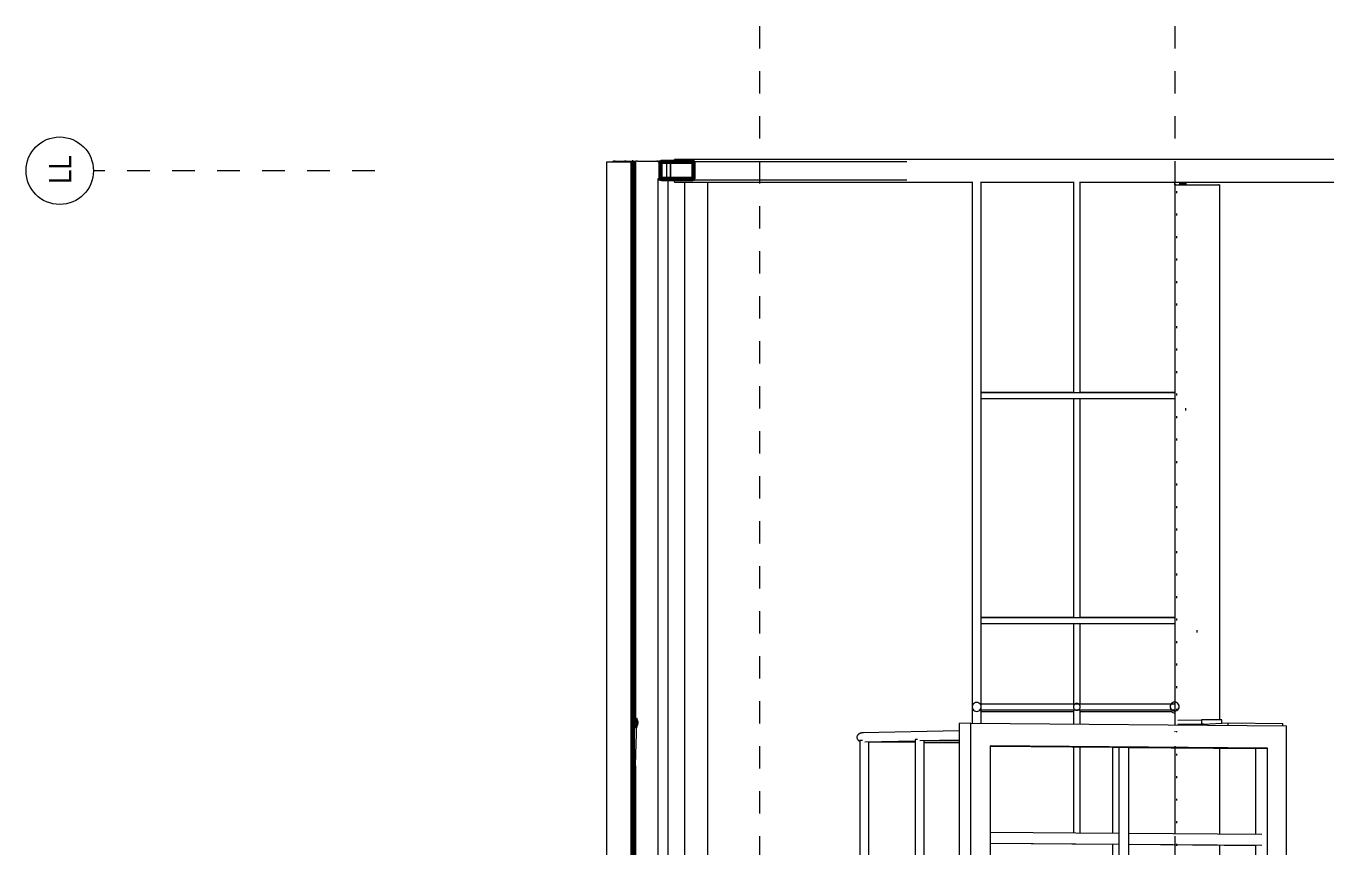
# Model space of a CAD drawing. Header units: metres. Extents: x 0.7 to 94.6, y -58.8 to 13.6.
# Drawn here: x 56.73 to 62.51, y 9.84 to 13.49 of the extents above; entities that cross this region are included whole.
import ezdxf

# ---------------------------------------------------------------- set-up
doc = ezdxf.new("R2010")
doc.units = ezdxf.units.M
doc.linetypes.add('Center 1_4_', pattern=[0.013494, 0.00635, -0.002381, 0.002381, -0.002381])
doc.linetypes.add('Grid Line', pattern=[0.022225, 0.0127, -0.003175, 0.003175, -0.003175])
for name, color, linetype, lineweight in [('A-FLOR-HRAL', 7, 'Continuous', 18), ('A-FLOR-LEVL', 7, 'Continuous', 9), ('A-GENM', 7, 'Continuous', 18), ('A-ROOF', 7, 'Continuous', 18), ('S-BEAM', 7, 'Continuous', 18), ('S-COLS', 7, 'Continuous', 18), ('S-GRID', 7, 'Continuous', 9), ('S-GRID-IDEN', 7, 'Continuous', 9)]:
    doc.layers.add(name, color=color, linetype=linetype, lineweight=lineweight)
doc.styles.add('Saira Condensed', font='SairaCondensed-Regular.ttf', dxfattribs={"height": 0.1})

# ---------------------------------------------------------------- blocks, each defined once
blk = doc.blocks.new('FCA_N_Columna de acero - 100 x 100 mm-2381346-Section 5')
at = {"layer": 'S-COLS'}
for p, q in [((-43.3749, 12.8939), (-49.6052, 12.8939)), ((-49.6052, 12.885), (-49.6052, 12.8939)), ((-49.6052, 12.7939), (-49.6052, 12.8033)), ((-49.6052, 12.7939), (-49.6052, 12.7929)), ((-49.6052, 12.7929), (-48.2819, 12.7929)), ((-48.2419, 12.7929), (-47.8319, 12.7929)), ((-47.8019, 12.7929), (-43.3749, 12.7929))]:
    blk.add_line(p, q, dxfattribs=at)
blk = doc.blocks.new('M_HSS Square - 100 x 100 mm-2384176-Section 5')
at = {"layer": 'S-BEAM'}
blk.add_line((-49.6773, 6.8875), (-49.6773, 12.8034), dxfattribs=at)
blk = doc.blocks.new('RHS-Rectangular Hollow Section - 100x40 mm-2385365-Section 5')
at = {"layer": 'S-BEAM'}
for p, q in [((-49.7791, 12.8861), (-49.7791, 10.4068)), ((-49.7791, 12.8861), (-49.7773, 12.8861)), ((-49.7696, 12.8861), (-49.6842, 12.8861)), ((-49.6775, 12.8812), (-49.6775, 12.8861)), ((-49.6775, 0.79), (-49.6775, 12.8082)), ((-49.7791, 10.1991), (-49.7791, 9.7845))]:
    blk.add_line(p, q, dxfattribs=at)
for centre, major_axis, start_param, end_param in [((-49.7719, 12.8861), (-0.0072, 0), 6.213372, 6.283185), ((-49.7701, 12.8861), (-0.0072, 0), 4.642576, 6.213372), ((-49.6847, 12.8861), (0.0072, 0), 6.213372, 7.784168)]:
    blk.add_ellipse(centre, major_axis=major_axis, ratio=0.000428, start_param=start_param, end_param=end_param, dxfattribs=at)
blk = doc.blocks.new('RHS-Rectangular Hollow Section - 100x40 mm-V60-Section 5')
at = {"layer": 'S-BEAM'}
for p, q in [((-49.829, 12.8857), (-49.829, 12.8834)), ((-49.829, 12.8857), (-49.8272, 12.8857)), ((-49.8195, 12.8857), (-49.7791, 12.8857))]:
    blk.add_line(p, q, dxfattribs=at)
for centre, start_param, end_param in [((-49.8218, 12.8857), 6.213372, 6.283185), ((-49.82, 12.8857), 4.642576, 6.213372)]:
    blk.add_ellipse(centre, major_axis=(-0.0072, 0), ratio=0.000428, start_param=start_param, end_param=end_param, dxfattribs=at)
blk = doc.blocks.new('RHS-Rectangular Hollow Section - 100x40 mm-2385718-Section 5')
at = {"layer": 'S-BEAM'}
for p, q in [((-49.8789, 12.8854), (-49.8789, 12.8834)), ((-49.8788, 12.8854), (-49.8771, 12.8854)), ((-49.8694, 12.8854), (-49.829, 12.8854))]:
    blk.add_line(p, q, dxfattribs=at)
for centre, start_param, end_param in [((-49.8717, 12.8854), 3.071779, 3.141593), ((-49.8699, 12.8854), 1.500983, 3.071779)]:
    blk.add_ellipse(centre, major_axis=(0.0072, 0), ratio=0.000428, start_param=start_param, end_param=end_param, dxfattribs=at)
blk = doc.blocks.new('RHS-Rectangular Hollow Section - 100x40 mm-2385779-Section 5')
at = {"layer": 'S-BEAM'}
for p, q in [((-49.6777, 12.8851), (-49.6476, 12.8851)), ((-49.6391, 12.8851), (-49.6338, 12.8851)), ((-49.6336, 6.8878), (-49.6336, 12.8034))]:
    blk.add_line(p, q, dxfattribs=at)
for centre, start_param, end_param in [((-49.6461, 12.8851), 0.20944, 1.780236), ((-49.6408, 12.8851), 6.230825, 6.492625)]:
    blk.add_ellipse(centre, major_axis=(0.0072, 0), ratio=0.000428, start_param=start_param, end_param=end_param, dxfattribs=at)
blk = doc.blocks.new('RHS-Rectangular Hollow Section - 100x40 mm-2386058-Section 5')
at = {"layer": 'S-BEAM'}
for p, q in [((-49.561, 12.7929), (-49.561, 6.8962)), ((-49.4575, 6.8962), (-49.4575, 12.7929))]:
    blk.add_line(p, q, dxfattribs=at)
blk = doc.blocks.new('M_Round Bars - RB14_29-2388642-Section 5')
at = {"layer": 'S-BEAM'}
for p, q in [((-49.7873, 10.3904), (-49.789, 10.3376)), ((-49.7848, 10.0162), (-49.773, 10.3899))]:
    blk.add_line(p, q, dxfattribs=at)
at = {"layer": 'S-BEAM', "lineweight": 50, "flags": 128}
for points in [[(-49.7797, 10.407), (-49.7809, 10.4068), (-49.7822, 10.406), (-49.7833, 10.4048), (-49.7844, 10.4031), (-49.7853, 10.401), (-49.7861, 10.3986), (-49.7867, 10.3959), (-49.7871, 10.3931), (-49.7873, 10.3902), (-49.7873, 10.3872), (-49.787, 10.3844), (-49.7865, 10.3817), (-49.7859, 10.3793), (-49.7851, 10.3772), (-49.7841, 10.3756), (-49.783, 10.3743), (-49.7818, 10.3736), (-49.7806, 10.3733)], [(-49.7806, 10.3733), (-49.7793, 10.3736), (-49.7781, 10.3743), (-49.7769, 10.3756), (-49.7759, 10.3772), (-49.7749, 10.3793), (-49.7742, 10.3817), (-49.7736, 10.3844), (-49.7732, 10.3872), (-49.773, 10.3902), (-49.773, 10.3931), (-49.7733, 10.3959), (-49.7737, 10.3986), (-49.7744, 10.401), (-49.7752, 10.4031), (-49.7762, 10.4048), (-49.7773, 10.406), (-49.7785, 10.4068), (-49.7797, 10.407)]]:
    blk.add_lwpolyline(points, dxfattribs=at)
blk = doc.blocks.new('M_Round Bars - RB14_29-2389269-Section 5')
at = {"layer": 'S-BEAM'}
for p, q in [((-49.7761, 9.6646), (-49.785, 10.0238)), ((-49.7906, 9.6731), (-49.7904, 9.6643))]:
    blk.add_line(p, q, dxfattribs=at)
at = {"layer": 'S-BEAM', "lineweight": 50, "flags": 128}
for points in [[(-49.7836, 9.6809), (-49.7848, 9.6807), (-49.786, 9.6799), (-49.7871, 9.6787), (-49.7881, 9.6771), (-49.789, 9.675), (-49.7896, 9.6727), (-49.7901, 9.6701), (-49.7904, 9.6673), (-49.7904, 9.6644), (-49.7902, 9.6616), (-49.7899, 9.6588), (-49.7893, 9.6562), (-49.7885, 9.6539), (-49.7876, 9.6518), (-49.7866, 9.6502), (-49.7854, 9.649), (-49.7842, 9.6482), (-49.7829, 9.648)], [(-49.7829, 9.648), (-49.7817, 9.6482), (-49.7805, 9.649), (-49.7794, 9.6502), (-49.7784, 9.6518), (-49.7776, 9.6539), (-49.7769, 9.6562), (-49.7764, 9.6588), (-49.7762, 9.6616), (-49.7761, 9.6644), (-49.7763, 9.6673), (-49.7767, 9.6701), (-49.7772, 9.6727), (-49.778, 9.675), (-49.7789, 9.6771), (-49.78, 9.6787), (-49.7811, 9.6799), (-49.7824, 9.6807), (-49.7836, 9.6809)]]:
    blk.add_lwpolyline(points, dxfattribs=at)
blk = doc.blocks.new('M_S Shapes - 200x100 mm-2390290-Section 5')
at = {"layer": 'S-BEAM'}
for p, q in [((-47.3819, 12.7806), (-47.3802, 12.7806)), ((-47.3819, 12.7806), (-47.3819, 10.482)), ((-47.3765, 12.7806), (-47.3702, 12.7804)), ((-47.3628, 12.7803), (-47.2009, 12.7803)), ((-47.1936, 12.7804), (-47.1872, 12.7806)), ((-47.1836, 12.7806), (-47.1819, 12.7806)), ((-47.1819, 12.7806), (-47.1819, 10.403)), ((-47.3819, 10.436), (-47.3819, 10.3809)), ((-47.3819, 10.2794), (-47.3819, 9.8977)), ((-47.1819, 10.2777), (-47.1819, 9.8961)), ((-47.3819, 9.847), (-47.3819, 9.4784)), ((-47.1819, 9.8453), (-47.1819, 9.4768)), ((-47.3819, 9.3769), (-47.3819, 9.2399)), ((-47.1819, 9.3753), (-47.1819, 9.3739)), ((-47.1819, 9.3258), (-47.1819, 6.9091)), ((-47.3819, 9.1937), (-47.3819, 6.9091)), ((-47.3802, 6.9091), (-47.3819, 6.9091)), ((-47.3819, 6.9091), (-47.3819, 6.9084)), ((-47.3819, 6.9084), (-47.3802, 6.9084)), ((-47.3702, 6.9088), (-47.3765, 6.909)), ((-47.3765, 6.9084), (-47.3702, 6.9087)), ((-47.2009, 6.9088), (-47.3628, 6.9088)), ((-47.3628, 6.9087), (-47.3625, 6.9087)), ((-47.1872, 6.909), (-47.1936, 6.9088)), ((-47.1936, 6.9087), (-47.1872, 6.9084)), ((-47.1819, 6.9091), (-47.1836, 6.9091)), ((-47.1836, 6.9084), (-47.1819, 6.9084)), ((-47.1819, 6.9084), (-47.1819, 6.9091))]:
    blk.add_line(p, q, dxfattribs=at)
for centre, major_axis, start_param, end_param in [((-47.3802, 12.7806), (-0.00372, 0), 3.306742, 4.712389), ((-47.3628, 12.7804), (0.00744, 0), 3.306742, 4.712389), ((-47.2009, 12.7804), (0.00744, 0), 4.712389, 6.118036), ((-47.1836, 12.7806), (0.00372, 0), 1.570796, 2.976444), ((-47.3802, 6.909), (0.00372, 0), 0.165149, 1.570796), ((-47.3802, 6.9085), (-0.00372, 0), 1.570796, 2.976444), ((-47.3628, 6.9088), (-0.00744, 0), 0.165149, 1.570796), ((-47.3628, 6.9087), (0.00744, 0), 2.039345, 2.976444), ((-47.2009, 6.9088), (0.00744, 0), 4.712389, 6.118036), ((-47.2009, 6.9087), (0.00744, 0), 0.165149, 1.102247), ((-47.1836, 6.909), (0.00372, 0), 1.570796, 2.976444), ((-47.1836, 6.9085), (0.00372, 0), 3.306742, 4.712389)]:
    blk.add_ellipse(centre, major_axis=major_axis, ratio=0.006291, start_param=start_param, end_param=end_param, dxfattribs=at)
blk = doc.blocks.new('M_HSS Square - 100 x 100 mm-2390367-Section 5')
at = {"layer": 'S-BEAM'}
for p, q in [((-47.3819, 10.8022), (-47.3819, 10.7924)), ((-47.2819, 10.7916), (-47.2819, 10.8022))]:
    blk.add_line(p, q, dxfattribs=at)
blk = doc.blocks.new('M_HSS Square - 50 x 50 mm-2390655-Section 5')
at = {"layer": 'S-BEAM'}
for p, q in [((-47.3819, 11.7889), (-47.3819, 11.7793)), ((-47.3319, 11.7785), (-47.3319, 11.7889))]:
    blk.add_line(p, q, dxfattribs=at)
blk = doc.blocks.new('M_L-Angle - L51X51X3_2-2392226-Section 5')
at = {"layer": 'S-BEAM'}
for p, q in [((-47.3609, 12.7848), (-47.3343, 12.7848)), ((-47.3311, 12.7803), (-47.3311, 12.7848)), ((-47.3311, 12.7803), (-47.3311, 12.7848))]:
    blk.add_line(p, q, dxfattribs=at)
blk.add_ellipse((-47.3343, 12.7848), major_axis=(0.0032, 0), ratio=0.000428, start_param=0, end_param=1.570796, dxfattribs=at)
blk = doc.blocks.new('M_L-Angle - L51X51X3_2-2392227-Section 5')
at = {"layer": 'S-BEAM'}
for p, q in [((-47.3609, 12.7885), (-47.3343, 12.7885)), ((-47.3311, 12.7848), (-47.3311, 12.7885)), ((-47.3311, 12.7848), (-47.3311, 12.7885))]:
    blk.add_line(p, q, dxfattribs=at)
blk.add_ellipse((-47.3343, 12.7885), major_axis=(0.0032, 0), ratio=0.000428, start_param=0, end_param=1.570796, dxfattribs=at)
blk = doc.blocks.new('M_RVR_Grating - Grating 2-2396054-Section 5')
at = {"layer": 'A-GENM'}
for p, q in [((-47.3819, 12.7806), (-47.3819, 12.7929)), ((-47.3609, 12.7929), (-47.3609, 12.7803)), ((-47.3819, 12.7528), (-47.3819, 12.7447)), ((-47.3719, 12.744), (-47.3719, 12.7528)), ((-47.3819, 12.6528), (-47.3819, 12.6447)), ((-47.3719, 12.644), (-47.3719, 12.6528)), ((-47.3819, 12.5528), (-47.3819, 12.5447)), ((-47.3719, 12.544), (-47.3719, 12.5528)), ((-47.3819, 12.4528), (-47.3819, 12.4447)), ((-47.3719, 12.444), (-47.3719, 12.4528)), ((-47.3819, 12.3528), (-47.3819, 12.3447)), ((-47.3719, 12.344), (-47.3719, 12.3528)), ((-47.3819, 12.2528), (-47.3819, 12.2447)), ((-47.3719, 12.244), (-47.3719, 12.2528)), ((-47.3819, 12.1528), (-47.3819, 12.1447)), ((-47.3719, 12.144), (-47.3719, 12.1528)), ((-47.3819, 12.0528), (-47.3819, 12.0444)), ((-47.3719, 12.0444), (-47.3719, 12.0528)), ((-47.3819, 11.9528), (-47.3819, 11.9447)), ((-47.3719, 11.944), (-47.3719, 11.9528)), ((-47.3819, 11.8528), (-47.3819, 11.8447)), ((-47.3719, 11.844), (-47.3719, 11.8528))]:
    blk.add_line(p, q, dxfattribs=at)
blk = doc.blocks.new('M_RVR_Grating - Grating 2-2400766-Section 5')
at = {"layer": 'A-GENM'}
for p, q in [((-47.3819, 11.7529), (-47.3819, 11.7447)), ((-47.3719, 11.744), (-47.3719, 11.7529)), ((-47.3819, 11.6529), (-47.3819, 11.6447)), ((-47.3719, 11.644), (-47.3719, 11.6529)), ((-47.3819, 11.5529), (-47.3819, 11.5447)), ((-47.3719, 11.544), (-47.3719, 11.5529)), ((-47.3819, 11.4529), (-47.3819, 11.4447)), ((-47.3719, 11.444), (-47.3719, 11.4529)), ((-47.3819, 11.3529), (-47.3819, 11.3447)), ((-47.3719, 11.3441), (-47.3719, 11.3529)), ((-47.3819, 11.2529), (-47.3819, 11.2447)), ((-47.3719, 11.2441), (-47.3719, 11.2529)), ((-47.3819, 11.1529), (-47.3819, 11.1447)), ((-47.3719, 11.1441), (-47.3719, 11.1529)), ((-47.3819, 11.0529), (-47.3819, 11.0447)), ((-47.3719, 11.0441), (-47.3719, 11.0529)), ((-47.3819, 10.9529), (-47.3819, 10.9447)), ((-47.3719, 10.9441), (-47.3719, 10.9529)), ((-47.3819, 10.8529), (-47.3819, 10.8447)), ((-47.3719, 10.8441), (-47.3719, 10.8529))]:
    blk.add_line(p, q, dxfattribs=at)
blk = doc.blocks.new('M_RVR_Grating - Grating 2-V64-Section 5')
at = {"layer": 'A-GENM'}
for p, q in [((-47.3819, 10.7529), (-47.3819, 10.7453)), ((-47.3719, 10.7441), (-47.3719, 10.7529)), ((-47.3819, 10.6529), (-47.3819, 10.6447)), ((-47.3719, 10.6441), (-47.3719, 10.6529)), ((-47.3819, 10.5529), (-47.3819, 10.5447)), ((-47.3719, 10.5441), (-47.3719, 10.5529)), ((-47.3819, 10.4529), (-47.3819, 10.4476)), ((-47.3719, 10.4476), (-47.3719, 10.4529)), ((-47.3819, 10.3529), (-47.3819, 10.3493)), ((-47.3719, 10.3492), (-47.3719, 10.3529)), ((-47.3819, 10.2529), (-47.3819, 10.2447)), ((-47.3719, 10.2441), (-47.3719, 10.2529)), ((-47.3819, 10.1529), (-47.3819, 10.1447)), ((-47.3719, 10.1441), (-47.3719, 10.1529)), ((-47.3819, 10.0529), (-47.3819, 10.0447)), ((-47.3719, 10.0441), (-47.3719, 10.0529)), ((-47.3819, 9.9529), (-47.3819, 9.9447)), ((-47.3719, 9.9441), (-47.3719, 9.9529)), ((-47.3819, 9.8529), (-47.3819, 9.8489)), ((-47.3819, 9.847), (-47.3819, 9.8447)), ((-47.3719, 9.8489), (-47.3719, 9.8529)), ((-47.3719, 9.8441), (-47.3719, 9.8469))]:
    blk.add_line(p, q, dxfattribs=at)
blk = doc.blocks.new('M_HSS Square - 80 x 80 mm-2401127-Section 5')
at = {"layer": 'S-BEAM'}
for p, q in [((-49.6241, 12.877), (-49.6241, 12.8097)), ((-49.622, 12.8097), (-49.622, 12.877)), ((-49.62, 12.8802), (-49.5849, 12.8802)), ((-48.5718, 12.8834), (-49.5215, 12.8834)), ((-49.62, 12.8034), (-49.5767, 12.8034)), ((-49.5767, 12.8034), (-48.5725, 12.8034))]:
    blk.add_line(p, q, dxfattribs=at)
for centre, major_axis, start_param, end_param in [((-49.62, 12.877), (0, 0.00636), 1.047198, 1.570796), ((-49.62, 12.877), (0, 0.00318), 0, 1.570796), ((-49.62, 12.8097), (0, 0.00636), 1.570796, 1.758889), ((-49.62, 12.8097), (0, 0.00318), 1.570796, 1.832596), ((-49.62, 12.8097), (0, 0.00636), 2.617994, 3.141593), ((-49.5767, 12.8097), (0, 0.00636), 3.141593, 3.665191)]:
    blk.add_ellipse(centre, major_axis=major_axis, ratio=0.642788, start_param=start_param, end_param=end_param, dxfattribs=at)
blk = doc.blocks.new('Railing - 25mm-2401981-Section 5')
at = {"layer": 'A-FLOR-HRAL'}
for p, q in [((-47.3819, 11.856), (-48.2419, 11.856)), ((-48.2419, 11.8435), (-48.2419, 11.856)), ((-48.2419, 11.831), (-48.2419, 11.8435)), ((-48.2419, 11.831), (-47.3819, 11.831))]:
    blk.add_line(p, q, dxfattribs=at)
blk = doc.blocks.new('Railing - Railing-2401739-Section 5')
at = {"layer": 'A-FLOR-HRAL'}
for p, q in [((-48.2819, 12.7939), (-48.2819, 10.4607)), ((-48.2419, 11.8541), (-48.2419, 12.7939)), ((-47.8319, 12.7939), (-47.8319, 11.8543)), ((-47.8019, 11.8543), (-47.8019, 12.7939)), ((-48.2419, 10.8542), (-48.2419, 11.8329)), ((-47.8319, 11.8327), (-47.8319, 10.8544)), ((-47.8019, 10.8544), (-47.8019, 11.832)), ((-48.2419, 10.473), (-48.2419, 10.8329)), ((-47.8319, 10.8327), (-47.8319, 10.473)), ((-47.8019, 10.473), (-47.8019, 10.8327)), ((-48.2819, 10.454), (-48.2819, 10.3882)), ((-48.2419, 10.3879), (-48.2419, 10.448)), ((-47.8319, 10.448), (-47.8319, 10.3845)), ((-47.8019, 10.3843), (-47.8019, 10.448)), ((-47.8319, 10.283), (-47.8319, 9.9014)), ((-47.8019, 9.9011), (-47.8019, 10.2828))]:
    blk.add_line(p, q, dxfattribs=at)
for p in [(0, 0), (0, -1)]:
    blk.add_blockref('Railing - 25mm-2401981-Section 5', p)
blk = doc.blocks.new('Top Rail Type - Top Rail_Internal_-2401983-Section 5')
at = {"layer": 'A-FLOR-HRAL'}
for p, q in [((-48.2819, 12.7939), (-48.2819, 10.4607)), ((-48.2419, 11.8541), (-48.2419, 12.7939)), ((-48.2419, 10.8542), (-48.2419, 11.8329)), ((-48.2419, 10.473), (-48.2419, 10.8329)), ((-48.2819, 10.454), (-48.2819, 10.3882)), ((-48.2419, 10.3879), (-48.2419, 10.448))]:
    blk.add_line(p, q, dxfattribs=at)
blk = doc.blocks.new('Railing - 25mm-V77-Section 5')
at = {"layer": 'A-FLOR-HRAL'}
for p, q in [((-47.8319, 11.8581), (-48.2419, 11.8581)), ((-47.3819, 11.8581), (-47.8019, 11.8581))]:
    blk.add_line(p, q, dxfattribs=at)
blk = doc.blocks.new('Railing - 25mm-V78-Section 5')
at = {"layer": 'A-FLOR-HRAL'}
for p, q in [((-47.8319, 10.8581), (-48.2419, 10.8581)), ((-47.3819, 10.8581), (-47.802, 10.8581))]:
    blk.add_line(p, q, dxfattribs=at)
blk = doc.blocks.new('Railing - 25mm-V79-Section 5')
at = {"layer": 'A-FLOR-HRAL'}
for p, q in [((-47.8319, 8.8581), (-48.2419, 8.8581)), ((-47.3819, 8.8581), (-47.8019, 8.8581))]:
    blk.add_line(p, q, dxfattribs=at)
blk = doc.blocks.new('Railing - Railing-2402032-Section 5')
for name, p in [('Railing - 25mm-V77-Section 5', (0, 0)), ('Railing - 25mm-V78-Section 5', (0, 0)), ('Railing - 25mm-V79-Section 5', (0, 0)), ('Railing - 25mm-V79-Section 5', (0, -1))]:
    blk.add_blockref(name, p)
blk = doc.blocks.new('M-Ext Pasarela-01 - M-Ext Pasarela-01-V87-Section 5')
at = {"layer": 'A-GENM'}
for p, q in [((-47.3674, 10.4013), (-47.2628, 10.403)), ((-47.2628, 10.403), (-47.2628, 10.3837)), ((-47.1718, 10.3882), (-47.1718, 10.4026)), ((-48.3394, 10.355), (-48.768, 10.3455)), ((-48.7645, 10.3455), (-48.7669, 10.3455)), ((-48.2874, 10.3882), (-48.3394, 10.3871)), ((-48.3394, 10.3871), (-48.3394, 9.3846)), ((-48.2874, 9.3858), (-48.2874, 10.3882)), ((-48.2874, 10.3882), (-46.8841, 10.3769)), ((-47.2628, 10.3837), (-47.3674, 10.382)), ((-47.2646, 10.3832), (-47.2646, 10.38)), ((-47.2634, 10.3833), (-47.2536, 10.3838)), ((-47.2535, 10.3838), (-47.1454, 10.3896)), ((-47.1454, 10.3896), (-46.9008, 10.3876)), ((-47.1454, 10.3896), (-47.1454, 10.379)), ((-46.9008, 10.377), (-46.9008, 10.3876)), ((-46.8841, 9.3744), (-46.8841, 10.3769)), ((-48.7809, 10.3109), (-48.7809, 9.4364)), ((-48.7597, 10.3057), (-48.5356, 10.3107)), ((-48.7409, 9.4463), (-48.7409, 10.3062)), ((-48.7409, 10.3053), (-48.5356, 10.3036)), ((-48.5356, 10.3164), (-48.5356, 9.4424)), ((-48.5152, 10.3111), (-48.3394, 10.315)), ((-48.4956, 9.4518), (-48.4956, 10.3116)), ((-48.4956, 10.3108), (-48.3394, 10.3096)), ((-48.4956, 10.3033), (-48.3394, 10.3021)), ((-48.202, 10.2876), (-48.202, 9.4851)), ((-46.9695, 10.2776), (-48.202, 10.2876)), ((-48.202, 10.286), (-47.6575, 10.2816)), ((-47.659, 10.2816), (-47.6284, 10.2822)), ((-47.659, 10.2816), (-47.659, 9.9)), ((-47.6284, 10.2822), (-47.5857, 10.2819)), ((-47.6284, 9.4804), (-47.6284, 10.2822)), ((-47.5857, 9.4801), (-47.5857, 10.2819)), ((-47.5857, 10.281), (-47.0215, 10.2764)), ((-47.0215, 10.2764), (-46.9695, 10.2776)), ((-47.0215, 9.8948), (-47.0215, 10.2764)), ((-46.9695, 9.4751), (-46.9695, 10.2776)), ((-48.202, 9.9044), (-47.6307, 9.8998)), ((-47.5857, 9.8994), (-46.9947, 9.8946)), ((-47.6307, 9.8498), (-48.202, 9.8544)), ((-47.6567, 9.8492), (-48.202, 9.8536)), ((-47.659, 9.8491), (-47.659, 9.4807)), ((-46.9947, 9.8446), (-47.5857, 9.8494)), ((-47.0208, 9.844), (-47.5857, 9.8486)), ((-47.0215, 9.4755), (-47.0215, 9.844)), ((-48.202, 9.4851), (-46.9695, 9.4751)), ((-48.5356, 9.4509), (-48.7609, 9.4459)), ((-48.3394, 9.4553), (-48.5163, 9.4514)), ((-48.7677, 9.4058), (-48.3394, 9.4023)), ((-48.7666, 9.4058), (-48.3394, 9.4153)), ((-48.5158, 9.4113), (-48.3394, 9.4098)), ((-48.2874, 9.3858), (-48.3394, 9.3846)), ((-48.3394, 9.3846), (-47.1596, 9.3751)), ((-46.8841, 9.3744), (-48.2874, 9.3858)), ((-47.2646, 9.3694), (-47.2646, 9.3463)), ((-47.2634, 9.3695), (-47.1454, 9.3758)), ((-47.1454, 9.3758), (-46.9008, 9.3739)), ((-47.1454, 9.3758), (-47.1454, 9.3522)), ((-46.907, 9.3739), (-46.8841, 9.3744)), ((-46.9008, 9.3502), (-46.9008, 9.3739)), ((-47.37, 9.3446), (-47.2628, 9.3463)), ((-47.2628, 9.327), (-47.37, 9.3253)), ((-47.2628, 9.3463), (-47.2628, 9.327)), ((-47.1454, 9.3522), (-47.2535, 9.3464)), ((-47.1819, 9.3248), (-47.1718, 9.3248)), ((-47.1718, 9.3458), (-46.9008, 9.3502)), ((-47.1718, 9.3266), (-47.1718, 9.3459)), ((-47.1718, 9.3248), (-47.1718, 9.3266)), ((-46.9008, 9.3502), (-47.1454, 9.3522))]:
    blk.add_line(p, q, dxfattribs=at)
for centre, major_axis, ratio, start_param, end_param in [((-47.2247, 10.4026), (0.0532, 0), 0.013293, 0.101328, 2.370256), ((-47.2239, 10.3832), (-0.0408, 0), 0.013293, 6.038839, 6.283185), ((-47.2247, 10.3832), (0.0532, 0), 0.013293, 2.148424, 2.370256), ((-48.7609, 10.3109), (0.02, 0), 0.013293, 2.03828, 3.141593), ((-48.5156, 10.3164), (-0.02, 0), 0.013293, 5.235988, 6.283185), ((-48.5156, 9.4313), (0.0002, 0.02), 0.520324, 3.141593, 3.157159), ((-47.2239, 9.3694), (0.0408, 0), 0.013293, 2.897247, 3.141593), ((-47.2247, 9.3458), (0.0532, 0), 0.013293, 0.101328, 2.370256), ((-47.2247, 9.3265), (0.0532, 0), 0.013293, 0.101328, 2.370256), ((-47.2247, 9.3265), (0.0207, 0), 0.013293, 1.570796, 4.712389), ((-47.2247, 9.3265), (0.0207, 0), 0.013293, 4.712389, 7.853982)]:
    blk.add_ellipse(centre, major_axis=major_axis, ratio=ratio, start_param=start_param, end_param=end_param, dxfattribs=at)
for points, knots in [([(-48.7673, 10.3455), (-48.7679, 10.3455), (-48.7691, 10.3455), (-48.7709, 10.3453), (-48.7726, 10.3451), (-48.7744, 10.3448), (-48.7761, 10.3444), (-48.7778, 10.344), (-48.7794, 10.3434), (-48.781, 10.3428), (-48.7825, 10.3421), (-48.7844, 10.3411), (-48.7862, 10.3399), (-48.7879, 10.3386), (-48.7894, 10.3373), (-48.791, 10.3355), (-48.7926, 10.3331), (-48.7942, 10.3298), (-48.7946, 10.3272), (-48.7946, 10.3254)], [0.5, 0.5, 0.5, 0.5, 0.5208333, 0.5416667, 0.5625, 0.5833333, 0.6041667, 0.625, 0.6458333, 0.6666667, 0.6875, 0.7083333, 0.75, 0.7708333, 0.7916667, 0.8333333, 0.875, 0.9166667, 1, 1, 1, 1]), ([(-48.7946, 10.3254), (-48.7946, 10.3237), (-48.7942, 10.3211), (-48.7926, 10.3178), (-48.791, 10.3154), (-48.7894, 10.3136), (-48.7879, 10.3123), (-48.7862, 10.311), (-48.784, 10.3096), (-48.782, 10.3086), (-48.781, 10.3082)], [0, 0, 0, 0, 0.0833333, 0.125, 0.1666667, 0.2083333, 0.2291667, 0.25, 0.2916667, 0.3333333, 0.3333333, 0.3333333, 0.3333333]), ([(-48.781, 9.443), (-48.7815, 9.4428), (-48.7825, 9.4424), (-48.7844, 9.4413), (-48.7862, 9.4402), (-48.7879, 9.4389), (-48.7894, 9.4375), (-48.791, 9.4357), (-48.7926, 9.4334), (-48.7942, 9.43), (-48.7946, 9.4274), (-48.7946, 9.4257)], [0.6666667, 0.6666667, 0.6666667, 0.6666667, 0.6875, 0.7083333, 0.75, 0.7708333, 0.7916667, 0.8333333, 0.875, 0.9166667, 1, 1, 1, 1]), ([(-48.7946, 9.4257), (-48.7946, 9.4239), (-48.7942, 9.4213), (-48.7926, 9.418), (-48.791, 9.4157), (-48.7894, 9.4139), (-48.7879, 9.4125), (-48.7862, 9.4112), (-48.784, 9.4098), (-48.7815, 9.4086), (-48.7794, 9.4078), (-48.7778, 9.4073), (-48.7761, 9.4068), (-48.7744, 9.4064), (-48.7726, 9.4061), (-48.7709, 9.4059), (-48.7691, 9.4058), (-48.7677, 9.4058), (-48.7668, 9.4058), (-48.7666, 9.4058)], [0, 0, 0, 0, 0.0833333, 0.125, 0.1666667, 0.2083333, 0.2291667, 0.25, 0.2916667, 0.3333333, 0.3541667, 0.375, 0.3958333, 0.4166667, 0.4375, 0.4583333, 0.4791667, 0.5, 0.5082418, 0.5082418, 0.5082418, 0.5082418])]:
    blk.add_open_spline(points, degree=3, knots=knots, dxfattribs=at)
blk = doc.blocks.new('Railing - 25mm-V88-Section 5')
at = {"layer": 'A-FLOR-HRAL'}
for p, q in [((-47.3819, 10.473), (-48.2419, 10.473)), ((-48.2419, 10.448), (-48.2419, 10.473)), ((-48.2419, 10.448), (-47.8248, 10.448)), ((-47.8248, 10.448), (-47.809, 10.448)), ((-47.809, 10.448), (-47.3961, 10.448)), ((-47.3961, 10.448), (-47.3819, 10.448))]:
    blk.add_line(p, q, dxfattribs=at)
blk = doc.blocks.new('Railing - 25mm-V89-Section 5')
at = {"layer": 'A-FLOR-HRAL'}
for p, q in [((-48.2419, 10.441), (-47.8319, 10.441)), ((-47.802, 10.441), (-47.3961, 10.441))]:
    blk.add_line(p, q, dxfattribs=at)
blk = doc.blocks.new('Railing - Railing-2410939-Section 5')
at = {"layer": 'A-FLOR-HRAL'}
for p, q in [((-47.8319, 10.4607), (-47.8319, 10.4551)), ((-47.8019, 10.4551), (-47.8019, 10.4607))]:
    blk.add_line(p, q, dxfattribs=at)
for major_axis in [(0.015, 0), (-0.015, 0)]:
    blk.add_ellipse((-47.8169, 10.4607), major_axis=major_axis, ratio=0.999912, start_param=1.570796, end_param=4.712389, dxfattribs=at)
for name in ['Railing - 25mm-V88-Section 5', 'Railing - 25mm-V89-Section 5']:
    blk.add_blockref(name, (0, 0))
blk = doc.blocks.new('Top Rail Type - Top Rail_Internal_-2410945-Section 5')
at = {"layer": 'A-FLOR-HRAL'}
for p, q in [((-48.2819, 10.4607), (-48.2819, 10.4533)), ((-48.2419, 10.4542), (-48.2419, 10.4607))]:
    blk.add_line(p, q, dxfattribs=at)
for start_param, end_param in [(4.712389, 7.853982), (1.570796, 4.712389)]:
    blk.add_ellipse((-48.2619, 10.4607), major_axis=(-0.02, 0), ratio=0.999912, start_param=start_param, end_param=end_param, dxfattribs=at)
blk = doc.blocks.new('Railings 5 - Railings 1-2415652-Section 5')
at = {"layer": 'A-FLOR-HRAL'}
for p, q in [((-47.4019, 10.4621), (-47.4019, 10.4556)), ((-47.3619, 10.4547), (-47.3619, 10.4621))]:
    blk.add_line(p, q, dxfattribs=at)
for centre, major_axis, start_param, end_param in [((-47.3819, 10.4621), (-0.02, 0), 4.712389, 7.853982), ((-47.3819, 10.4621), (0.02, 0), 4.712389, 7.853982), ((-47.3819, 10.4547), (-0.02, 0), 0.785398, 1.570796)]:
    blk.add_ellipse(centre, major_axis=major_axis, ratio=0.999912, start_param=start_param, end_param=end_param, dxfattribs=at)
blk = doc.blocks.new('Grid - 3mm-1144979-Section 5')
at = {"layer": 'S-GRID-IDEN', "color": 253, "true_color": 0xaaaaaa}
blk.add_circle((-52.3381, 12.8434), 0.15, dxfattribs=at)

msp = doc.modelspace()

# ---------------------------------------------------------------- linework, layer by layer
at = {"layer": 'A-FLOR-LEVL', "color": 253, "linetype": 'Center 1_4_', "true_color": 0xaaaaaa}
for p, q in [((59.9926, 13.4866), (59.9926, -4.0886)), ((61.838, 13.4866), (61.838, -4.0886))]:
    msp.add_line(p, q, dxfattribs=at)
at = {"layer": 'A-ROOF'}
for p, q in [((59.3136, 12.8834), (59.4259, 12.8834)), ((59.3136, 0.7955), (59.3136, 12.8834))]:
    msp.add_line(p, q, dxfattribs=at)
at = {"layer": 'A-ROOF', "lineweight": 50}
for p, q in [((59.4309, 12.8834), (59.4259, 12.8834)), ((59.4259, 12.8834), (59.4259, 0.7955)), ((59.4309, 0.7955), (59.4309, 12.8834))]:
    msp.add_line(p, q, dxfattribs=at)
at = {"layer": 'S-BEAM'}
for p, q in [((59.5579, 12.8849), (59.5422, 12.8847)), ((59.5748, 12.8798), (59.5551, 12.8798)), ((59.5551, 12.8798), (59.5748, 12.8798)), ((59.5784, 12.8762), (59.5784, 12.8106)), ((59.5999, 12.8034), (59.5426, 12.8034)), ((59.5426, 12.8034), (59.5748, 12.8034)), ((59.5749, 12.8034), (59.5986, 12.8037)), ((59.6289, 12.8041), (59.694, 12.8049))]:
    msp.add_line(p, q, dxfattribs=at)
at = {"layer": 'S-BEAM', "lineweight": 50}
for p, q in [((59.5508, 12.8777), (59.5508, 12.8121)), ((59.5544, 12.8121), (59.5544, 12.8777)), ((59.6939, 12.8849), (59.558, 12.8849)), ((59.558, 12.8813), (59.6939, 12.8813)), ((59.6975, 12.8777), (59.6975, 12.8121)), ((59.7011, 12.8121), (59.7011, 12.8777)), ((59.6939, 12.8085), (59.558, 12.8085)), ((59.558, 12.8049), (59.6939, 12.8049))]:
    msp.add_line(p, q, dxfattribs=at)
at = {"layer": 'S-BEAM', "lineweight": 50, "flags": 128}
for points in [[(59.5515, 12.8809), (59.551, 12.8793), (59.5508, 12.8777)], [(59.558, 12.8849), (59.5564, 12.8847), (59.5549, 12.8842), (59.5535, 12.8834), (59.5524, 12.8822), (59.5517, 12.8813)], [(59.5544, 12.8777), (59.5545, 12.8785), (59.5547, 12.8793), (59.5552, 12.88), (59.5557, 12.8805), (59.5564, 12.881), (59.5572, 12.8812), (59.558, 12.8813)], [(59.7011, 12.8777), (59.7009, 12.8793), (59.7004, 12.8809), (59.6995, 12.8822), (59.6984, 12.8834), (59.697, 12.8842), (59.6955, 12.8847), (59.6939, 12.8849)], [(59.6939, 12.8813), (59.6947, 12.8812), (59.6955, 12.881), (59.6961, 12.8805), (59.6967, 12.88), (59.6971, 12.8793), (59.6974, 12.8785), (59.6975, 12.8777)], [(59.5508, 12.8121), (59.551, 12.8105), (59.5515, 12.809), (59.5524, 12.8076), (59.5535, 12.8065), (59.5549, 12.8056), (59.5564, 12.8051), (59.558, 12.8049)], [(59.558, 12.8085), (59.5572, 12.8086), (59.5564, 12.8089), (59.5557, 12.8093), (59.5552, 12.8099), (59.5547, 12.8106), (59.5545, 12.8113), (59.5544, 12.8121)], [(59.6975, 12.8121), (59.6974, 12.8113), (59.6971, 12.8106), (59.6967, 12.8099), (59.6961, 12.8093), (59.6955, 12.8089), (59.6947, 12.8086), (59.6939, 12.8085)], [(59.694, 12.8049), (59.6955, 12.8051), (59.697, 12.8056), (59.6984, 12.8065), (59.6995, 12.8076), (59.7004, 12.809), (59.7009, 12.8105), (59.7011, 12.8121)]]:
    msp.add_lwpolyline(points, dxfattribs=at)
at = {"layer": 'S-BEAM', "flags": 128}
for points in [[(59.5748, 12.8798), (59.5756, 12.8797), (59.5764, 12.8794), (59.5771, 12.879), (59.5776, 12.8784), (59.5781, 12.8778), (59.5783, 12.877), (59.5784, 12.8762)], [(59.5784, 12.8106), (59.5783, 12.8098), (59.5781, 12.809)]]:
    msp.add_lwpolyline(points, dxfattribs=at)
at = {"layer": 'S-GRID', "color": 254, "linetype": 'Grid Line', "true_color": 0xd4d4d4}
msp.add_line((58.2818, 12.8434), (57.0318, 12.8434), dxfattribs=at)

# ---------------------------------------------------------------- block references
at = {"layer": 'A-FLOR-HRAL'}
for name in ['Railing - Railing-2401739-Section 5', 'Top Rail Type - Top Rail_Internal_-2401983-Section 5', 'Railing - Railing-2402032-Section 5', 'Top Rail Type - Top Rail_Internal_-2410945-Section 5', 'Railing - Railing-2410939-Section 5', 'Railings 5 - Railings 1-2415652-Section 5']:
    msp.add_blockref(name, (109.2199, 0), dxfattribs=at)
at = {"layer": 'A-GENM'}
for name in ['M_RVR_Grating - Grating 2-2396054-Section 5', 'M_RVR_Grating - Grating 2-2400766-Section 5', 'M_RVR_Grating - Grating 2-V64-Section 5', 'M-Ext Pasarela-01 - M-Ext Pasarela-01-V87-Section 5']:
    msp.add_blockref(name, (109.2199, 0), dxfattribs=at)
at = {"layer": 'S-BEAM'}
for name in ['RHS-Rectangular Hollow Section - 100x40 mm-2385718-Section 5', 'RHS-Rectangular Hollow Section - 100x40 mm-V60-Section 5', 'RHS-Rectangular Hollow Section - 100x40 mm-2385365-Section 5', 'RHS-Rectangular Hollow Section - 100x40 mm-2385779-Section 5', 'M_HSS Square - 80 x 80 mm-2401127-Section 5', 'M_HSS Square - 100 x 100 mm-2384176-Section 5', 'RHS-Rectangular Hollow Section - 100x40 mm-2386058-Section 5', 'M_S Shapes - 200x100 mm-2390290-Section 5', 'M_L-Angle - L51X51X3_2-2392227-Section 5', 'M_L-Angle - L51X51X3_2-2392226-Section 5', 'M_HSS Square - 50 x 50 mm-2390655-Section 5', 'M_HSS Square - 100 x 100 mm-2390367-Section 5', 'M_Round Bars - RB14_29-2388642-Section 5', 'M_Round Bars - RB14_29-2389269-Section 5']:
    msp.add_blockref(name, (109.2199, 0), dxfattribs=at)
at = {"layer": 'S-COLS'}
msp.add_blockref('FCA_N_Columna de acero - 100 x 100 mm-2381346-Section 5', (109.2199, 0), dxfattribs=at)
at = {"layer": 'S-GRID-IDEN', "color": 253, "true_color": 0xaaaaaa}
msp.add_blockref('Grid - 3mm-1144979-Section 5', (109.2199, 0), dxfattribs=at)

# ---------------------------------------------------------------- texts
at = {"layer": 'S-GRID-IDEN', "color": 253, "true_color": 0xaaaaaa, "insert": (56.8334, 12.7855), "char_height": 0.1, "width": 0.136287, "attachment_point": 1, "rotation": 90, "style": 'Saira Condensed'}
msp.add_mtext('LL', dxfattribs=at)

doc.saveas('drawing.dxf')
